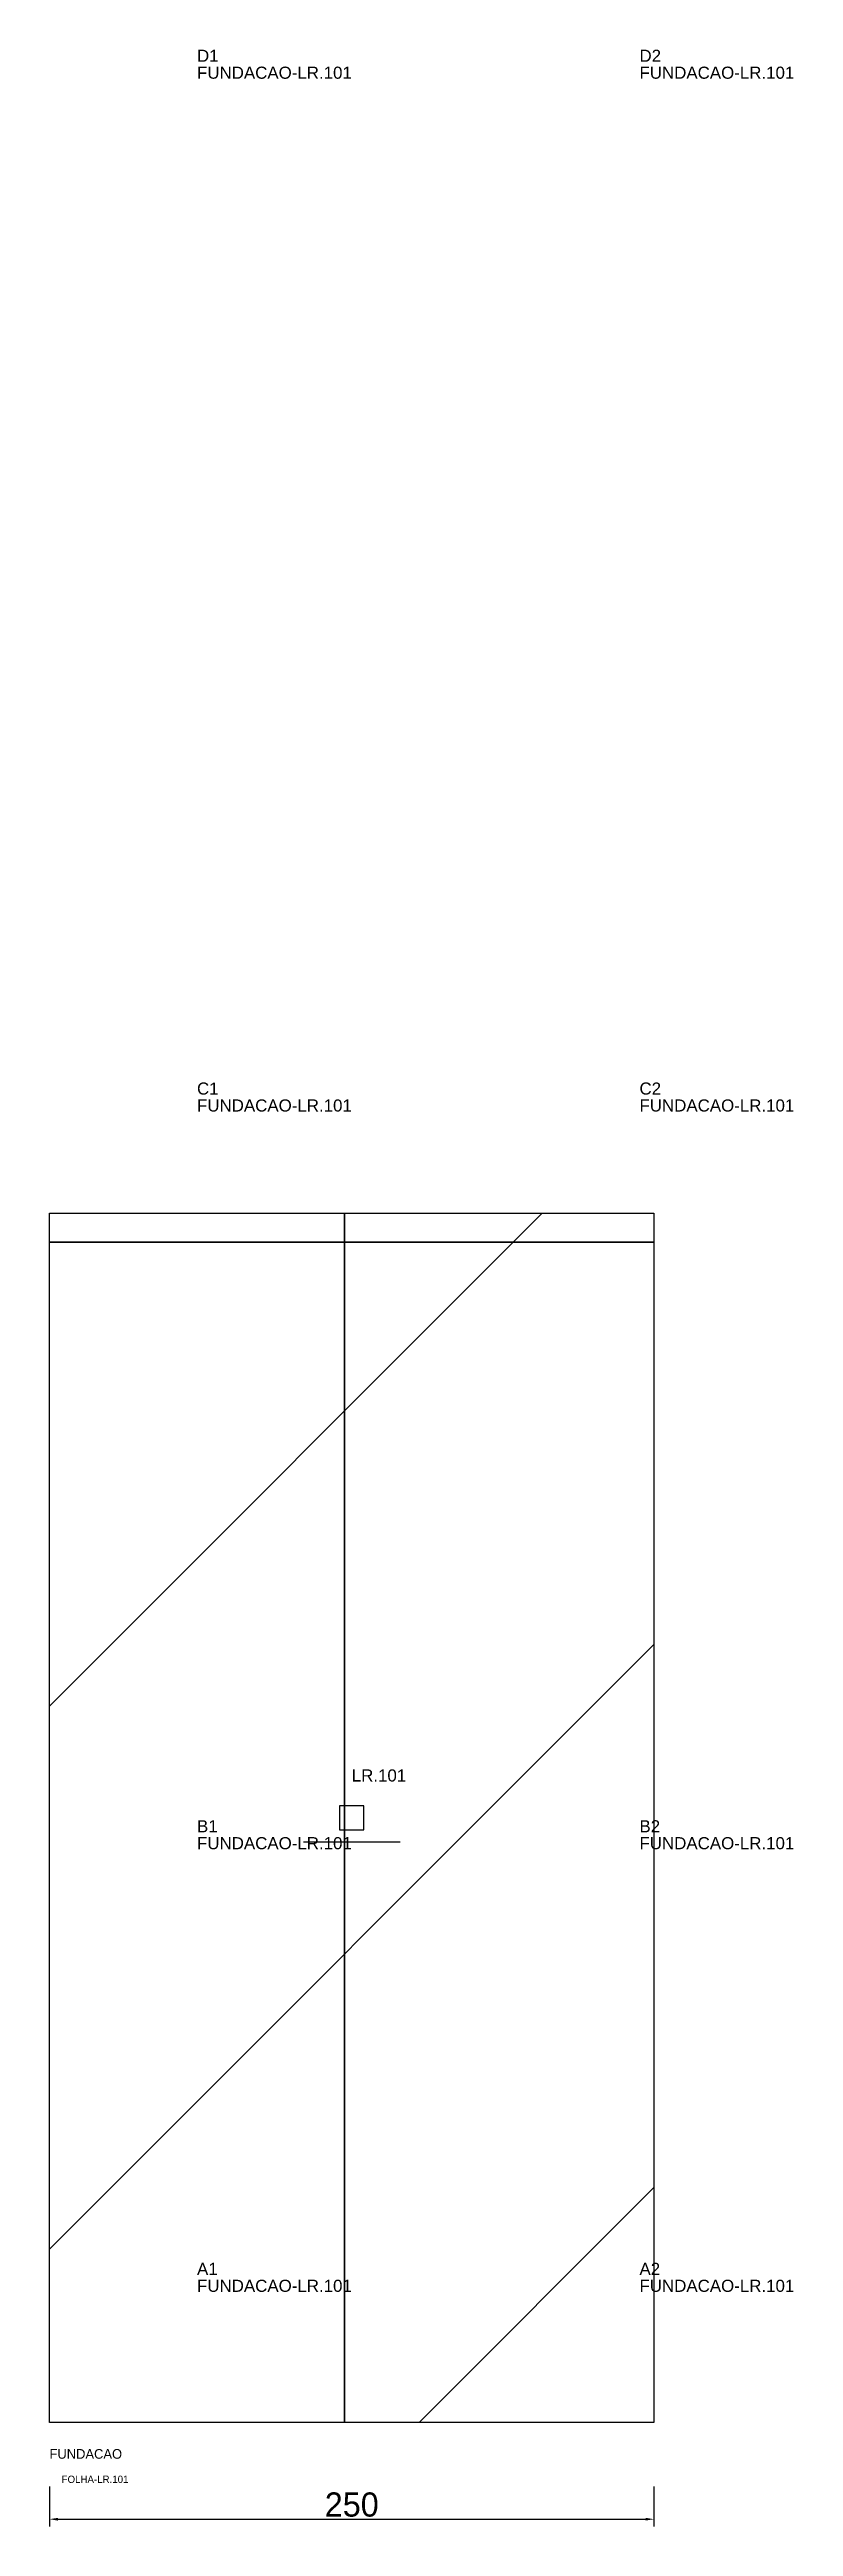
# Model space of a CAD drawing. Header units: metres. Extents: x 222 to 530, y -342 to 683.
import ezdxf

# ---------------------------------------------------------------- set-up
doc = ezdxf.new("R2010")
doc.units = ezdxf.units.M
for name, color, linetype in [('3', 3, 'CONTINUOUS'), ('AUX00', 7, 'CONTINUOUS'), ('COTA', 241, 'CONTINUOUS'), ('FOLHA', 255, 'CONTINUOUS'), ('Hachura', 251, 'CONTINUOUS'), ('NOMENCLATURA', 7, 'CONTINUOUS'), ('Nível', 160, 'CONTINUOUS'), ('Painéis', 200, 'CONTINUOUS'), ('Pilares', 5, 'CONTINUOUS'), ('SARR_2.2x7', 40, 'CONTINUOUS')]:
    doc.layers.add(name, color=color, linetype=linetype)
doc.styles.add('ARIAL', font='Arial.ttf')
doc.styles.add('STR_STANDARD', font='arial.ttf')
doc.dimstyles.new('EZ DXF', dxfattribs={"dimtxt": 10, "dimasz": 3.5, "dimexe": 3, "dimexo": 1.5, "dimgap": 1, "dimtad": 1, "dimdec": 1, "dimdsep": 46, "dimcen": 2.5, "dimazin": 3, "dimtfac": 1, "dimtmove": 0, "dimatfit": 3})

msp = doc.modelspace()

# ---------------------------------------------------------------- hatches: boundary and pattern name
at = {"layer": 'Hachura'}
h = msp.add_hatch(dxfattribs=at)
h.set_pattern_fill('ANSI31', scale=50)
h.paths.add_polyline_path([(222.2, -298.5), (222.2, 201.5), (472.2, 201.5), (472.2, -298.5)])
h = msp.add_hatch(dxfattribs=at)
h.set_pattern_fill('ANSI31', scale=50)
h.paths.add_polyline_path([(222.2, -298.5), (222.2, 201.5), (472.2, 201.5), (472.2, -298.5)])

# ---------------------------------------------------------------- linework, layer by layer
at = {"layer": '3'}
for points in [[(344.2, -298.5), (344.2, 201.5)], [(344.2, -298.5), (344.2, 201.5)], [(222.2, 189.5), (472.2, 189.5)], [(222.2, 189.5), (472.2, 189.5)]]:
    msp.add_lwpolyline(points, close=True, dxfattribs=at)
at = {"layer": 'Painéis', "color": 200}
for p, q in [((222.2, -298.5), (222.2, 201.5)), ((222.2, 201.5), (472.2, 201.5)), ((222.2, -298.5), (222.2, 201.5)), ((222.2, 201.5), (472.2, 201.5)), ((472.2, 201.5), (472.2, -298.5)), ((472.2, 201.5), (472.2, -298.5)), ((472.2, -298.5), (222.2, -298.5)), ((472.2, -298.5), (222.2, -298.5))]:
    msp.add_line(p, q, dxfattribs=at)
at = {"layer": 'Pilares'}
msp.add_lwpolyline([(342.2, -53.5), (352.2, -53.5), (352.2, -43.5), (342.2, -43.5)], close=True, dxfattribs=at)
msp.add_lwpolyline([(342.2, -53.5), (352.2, -53.5), (352.2, -43.5), (342.2, -43.5)], close=True, dxfattribs=at)
at = {"layer": 'SARR_2.2x7'}
msp.add_line((327.2, -58.5), (367.2, -58.5), dxfattribs=at)
msp.add_line((327.2, -58.5), (367.2, -58.5), dxfattribs=at)

# ---------------------------------------------------------------- texts
at = {"layer": '3', "style": 'STR_STANDARD'}
for s, p in [('D1', (283.2, 677.5)), ('D1', (283.2, 677.5)), ('D2', (466.2, 677.5)), ('D2', (466.2, 677.5)), ('C1', (283.2, 250.5)), ('C1', (283.2, 250.5)), ('C2', (466.2, 250.5)), ('C2', (466.2, 250.5)), ('B1', (283.2, -54.5)), ('B1', (283.2, -54.5)), ('B2', (466.2, -54.5)), ('B2', (466.2, -54.5)), ('A1', (283.2, -237.5)), ('A1', (283.2, -237.5)), ('A2', (466.2, -237.5)), ('A2', (466.2, -237.5))]:
    msp.add_text(s, height=5, dxfattribs=at).set_placement(p)
at = {"layer": 'AUX00', "style": 'STR_STANDARD'}
for p in [(283.2, 670.5), (283.2, 670.5), (466.2, 670.5), (466.2, 670.5), (283.2, 243.5), (283.2, 243.5), (466.2, 243.5), (466.2, 243.5), (283.2, -61.5), (283.2, -61.5), (466.2, -61.5), (466.2, -61.5), (283.2, -244.5), (283.2, -244.5), (466.2, -244.5), (466.2, -244.5)]:
    msp.add_text('FUNDACAO-LR.101', height=5, dxfattribs=at).set_placement(p)
at = {"layer": 'FOLHA'}
msp.add_text('FOLHA-LR.101', height=3, dxfattribs=at).set_placement((227.2, -323.5))
msp.add_text('FOLHA-LR.101', height=3, dxfattribs=at).set_placement((227.2, -323.5))
at = {"layer": 'NOMENCLATURA', "insert": (347.2, -28.5), "char_height": 5, "attachment_point": 1, "style": 'ARIAL'}
msp.add_mtext('LR.101', dxfattribs=at)
msp.add_mtext('LR.101', dxfattribs=at)
at = {"layer": 'Nível'}
msp.add_text('FUNDACAO', height=4, dxfattribs=at).set_placement((222.2, -313.5))
msp.add_text('FUNDACAO', height=4, dxfattribs=at).set_placement((222.2, -313.5))

# ---------------------------------------------------------------- dimensions: what is measured, and where the dimension line sits
at = {"layer": 'COTA'}
msp.add_linear_dim(base=(222.2, -338.5), p1=(222.2, -323.5), p2=(472.2, -323.5), dimstyle='EZ DXF', dxfattribs=at).render()
msp.add_linear_dim(base=(222.2, -338.5), p1=(222.2, -323.5), p2=(472.2, -323.5), dimstyle='EZ DXF', dxfattribs=at).render()

doc.saveas('drawing.dxf')
